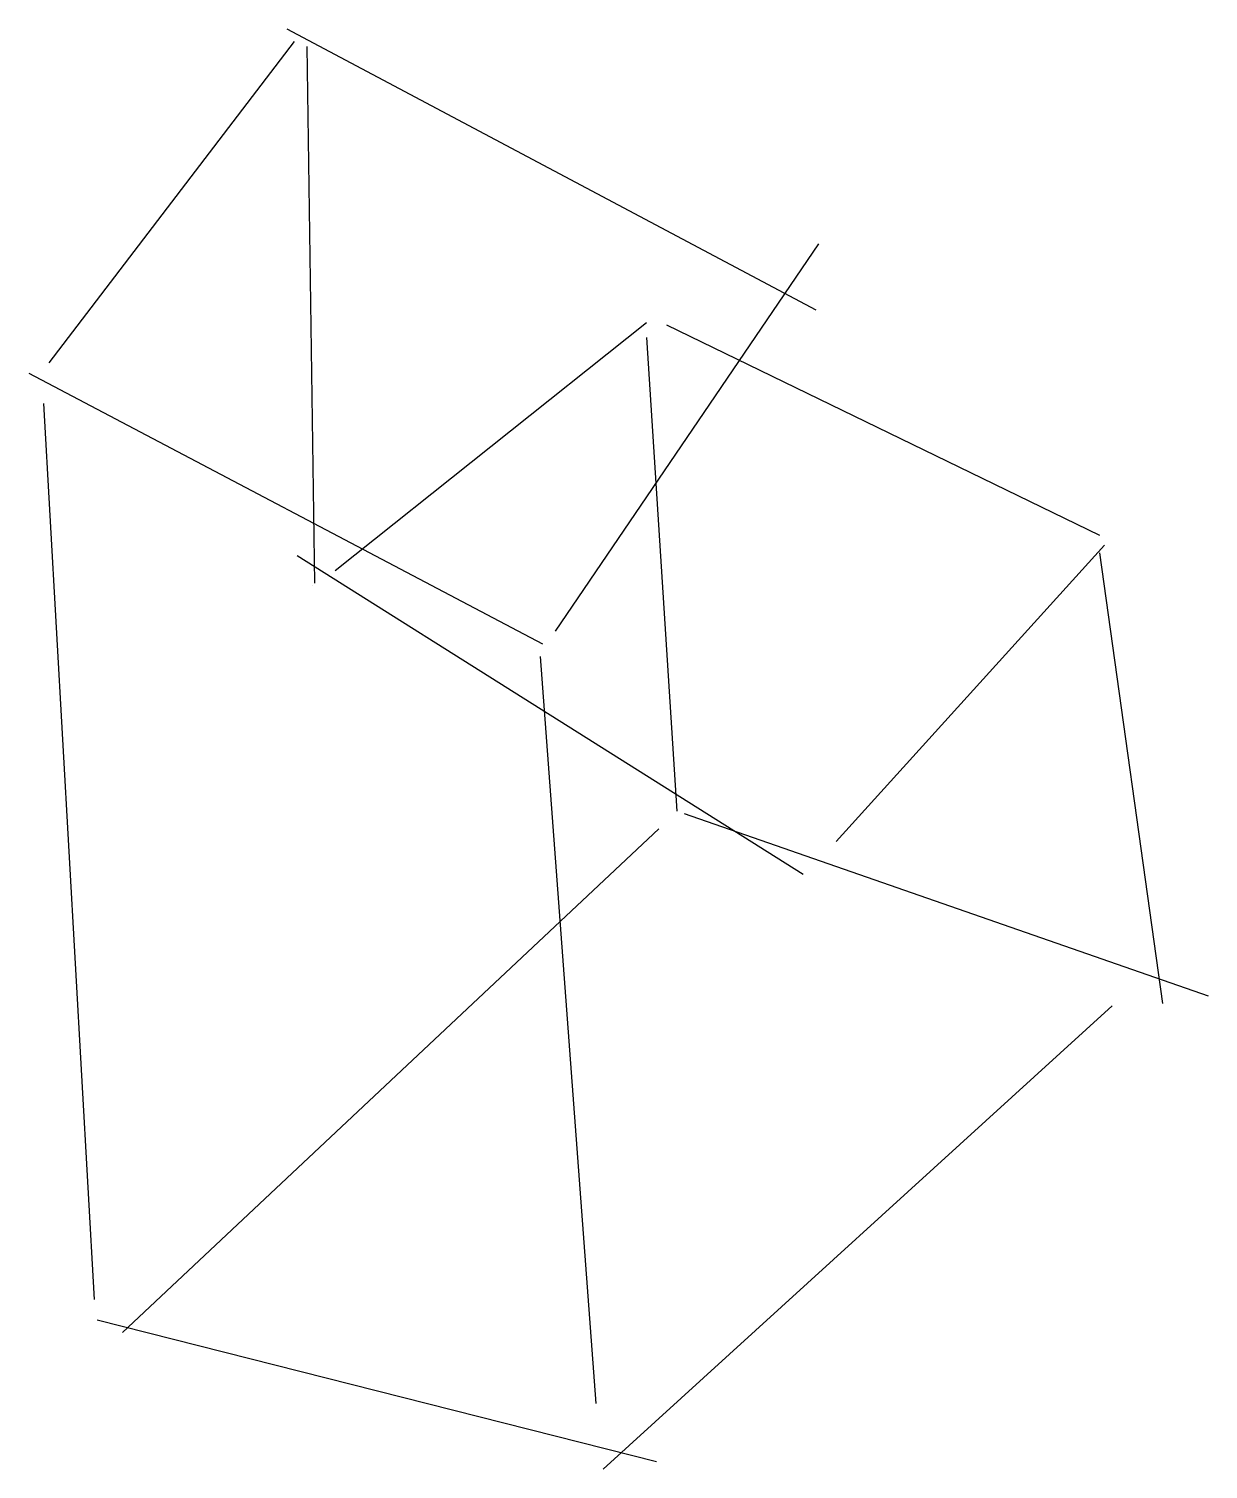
# Model space of a CAD drawing. Header units: metres. Extents: x -33 to 143, y -228 to -14.
import ezdxf

# ---------------------------------------------------------------- set-up
doc = ezdxf.new("R2010")
doc.units = ezdxf.units.M

msp = doc.modelspace()

# ---------------------------------------------------------------- linework, layer by layer
at = {"color": 0, "linetype": 'CONTINUOUS'}
for p, q in [((5.830836, -14.420347), (84.453076, -56.176656)), ((-29.530363, -64.076498), (6.959385, -16.301262)), ((9.968849, -96.804416), (8.8403, -17.053628)), ((84.829259, -46.395899), (45.70623, -103.951893)), ((12.978312, -94.923502), (59.248817, -58.057571)), ((62.258281, -58.433754), (126.585568, -89.65694)), ((59.248817, -60.314669), (63.763013, -130.660883)), ((-32.539826, -65.58123), (43.825315, -105.832808)), ((-22.759069, -203.264196), (-30.282729, -70.095426)), ((87.462539, -135.175079), (127.337934, -91.161672)), ((7.335568, -92.666404), (82.572161, -140.065457)), ((126.585568, -92.290221), (135.990142, -159.250789)), ((9.592666, -97.180599), (9.592666, -97.180599)), ((43.449132, -107.713722), (51.725158, -218.687697)), ((64.891562, -131.037066), (142.761435, -158.12224)), ((-18.621057, -208.154574), (61.129732, -133.294164)), ((128.466483, -159.626972), (52.853707, -228.468454)), ((-22.382886, -206.273659), (60.753549, -227.339905))]:
    msp.add_line(p, q, dxfattribs=at)

doc.saveas('drawing.dxf')
